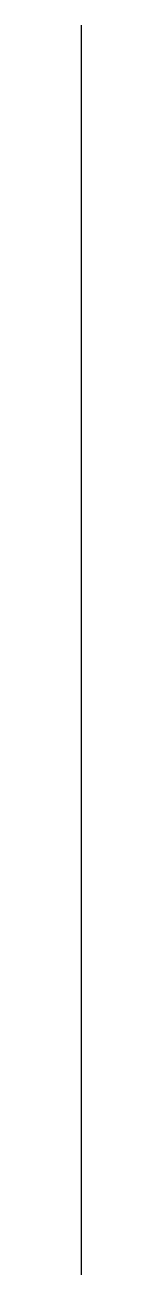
# Model space of a CAD drawing. Header units: millimetres. Extents: x 114.3 to 114.3, y 85.2 to 95.2.
import ezdxf

# ---------------------------------------------------------------- set-up
doc = ezdxf.new("R2010")
doc.units = ezdxf.units.MM

msp = doc.modelspace()

# ---------------------------------------------------------------- linework, layer by layer
msp.add_line((114.3, 85.25), (114.3, 95.25))

doc.saveas('drawing.dxf')
